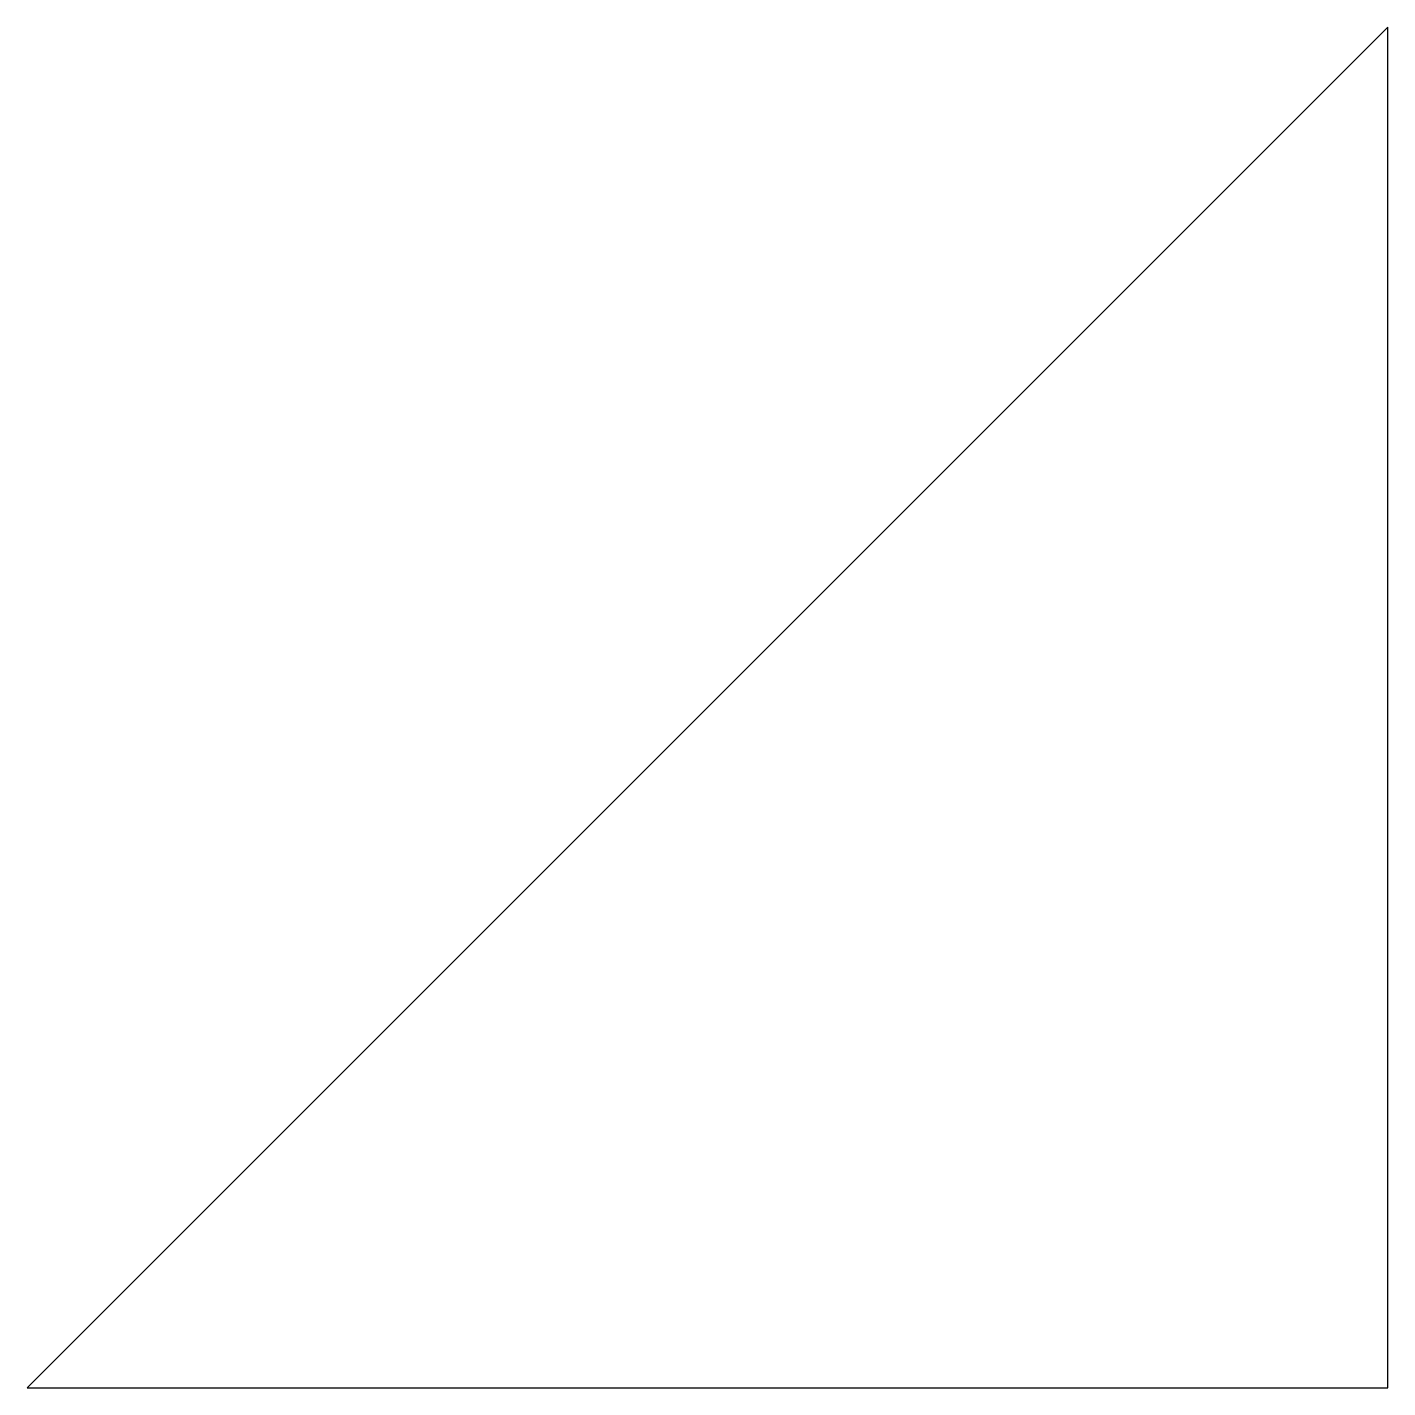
# Model space of a CAD drawing. Header units: millimetres. Extents: x 0 to 10, y 0 to 10.
import ezdxf

# ---------------------------------------------------------------- set-up
doc = ezdxf.new("R2010")
doc.units = ezdxf.units.MM
doc.layers.add('CUT', color=1, linetype='CONTINUOUS')

msp = doc.modelspace()

# ---------------------------------------------------------------- linework, layer by layer
at = {"layer": 'CUT'}
msp.add_lwpolyline([(0, 0), (10, 0), (10, 10)], close=True, dxfattribs=at)

doc.saveas('drawing.dxf')
